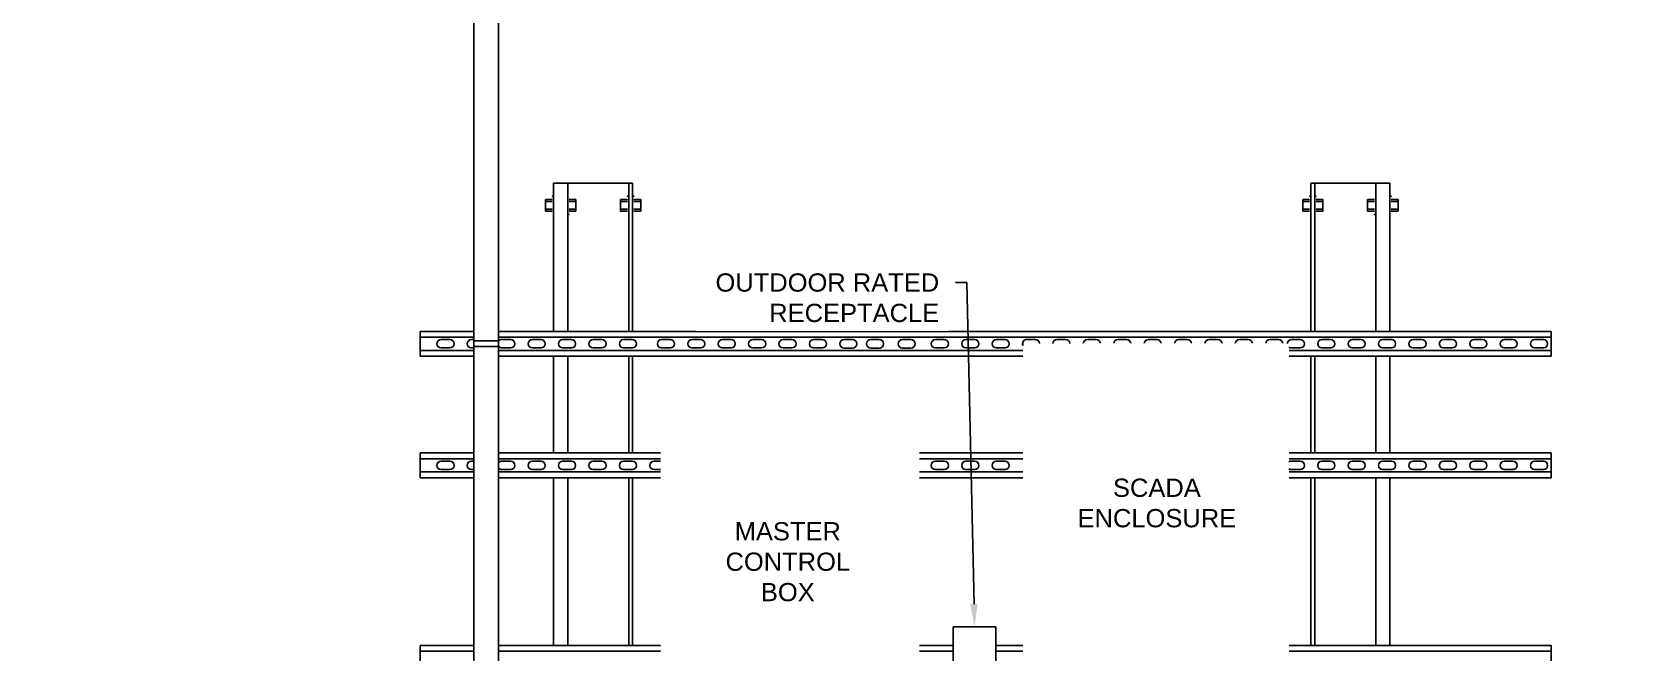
# Model space of a CAD drawing. Header units: feet. Extents: x -18 to 2540, y -48 to 1440.
# Drawn here: x 1993.51 to 2003.72, y 1383.57 to 1387.54 of the extents above; entities that cross this region are included whole.
import ezdxf
from ezdxf import colors
from ezdxf.entities.mleader import LeaderData, LeaderLine
from ezdxf.math import Vec2, Vec3

# ---------------------------------------------------------------- set-up
doc = ezdxf.new("R2010")
doc.units = ezdxf.units.FT
doc.header["$MEASUREMENT"] = 0
doc.set_wipeout_variables(frame=1)
doc.linetypes.add('HIDDEN', pattern=[0.375, 0.25, -0.125])
for name, color, linetype in [('DETL-HDLN', 9, 'HIDDEN'), ('DETL-LTLN', 5, 'Continuous'), ('DETL-MDLN', 4, 'Continuous'), ('E-DETL', 7, 'Continuous'), ('G-ANNO-TEXT', 1, 'Continuous'), ('I&C - EQUIPMENT', 4, 'Continuous')]:
    doc.layers.add(name, color=color, linetype=linetype)
doc.styles.add('NEI-A', font='arial.ttf')

# ---------------------------------------------------------------- blocks, each defined once
blk = doc.blocks.new('Equipment Callout Arrowhead .75')
at = {"color": 0}
blk.add_ellipse((-0.248, 0), major_axis=(0.743, 0), ratio=0.350959, start_param=-0.80282, end_param=3.944413, dxfattribs=at)

msp = doc.modelspace()

# ---------------------------------------------------------------- linework, layer by layer
at = {"layer": 'DETL-HDLN', "color": 8, "linetype": 'Continuous', "ltscale": 0.5}
for points in [[(1996.182647, 1385.570968), (1996.127942, 1385.570968, 1), (1996.127942, 1385.516264), (1996.182647, 1385.516264, 1)], [(1996.960663, 1385.570968), (1996.905959, 1385.570968, 1), (1996.905959, 1385.516264), (1996.960663, 1385.516264, 1)], [(1997.155167, 1385.570968), (1997.100463, 1385.570968, 1), (1997.100463, 1385.516264), (1997.155167, 1385.516264, 1)], [(1997.349671, 1385.570968), (1997.294967, 1385.570968, 1), (1997.294967, 1385.516264), (1997.349671, 1385.516264, 1)], [(1997.787506, 1385.570968), (1997.732802, 1385.570968, 1), (1997.732802, 1385.516264), (1997.787506, 1385.516264, 1)], [(1997.98201, 1385.570968), (1997.927306, 1385.570968, 1), (1997.927306, 1385.516264), (1997.98201, 1385.516264, 1)], [(1998.176514, 1385.570968), (1998.12181, 1385.570968, 1), (1998.12181, 1385.516264), (1998.176514, 1385.516264, 1)], [(1998.371018, 1385.570968), (1998.316314, 1385.570968, 1), (1998.316314, 1385.516264), (1998.371018, 1385.516264, 1)], [(1998.565522, 1385.570968), (1998.510818, 1385.570968, 1), (1998.510818, 1385.516264), (1998.565522, 1385.516264, 1)], [(1998.760027, 1385.570079), (1998.705322, 1385.570079, 1), (1998.705322, 1385.515375), (1998.760027, 1385.515375, 1)], [(1998.930733, 1385.570079), (1998.876028, 1385.570079, 1), (1998.876028, 1385.515375), (1998.930733, 1385.515375, 1)], [(1999.133218, 1385.570079), (1999.078514, 1385.570079, 1), (1999.078514, 1385.515375), (1999.133218, 1385.515375, 1)], [(1999.345189, 1385.570968), (1999.290485, 1385.570968, 1), (1999.290485, 1385.516264), (1999.345189, 1385.516264, 1)], [(1999.539693, 1385.570968), (1999.484989, 1385.570968, 1), (1999.484989, 1385.516264), (1999.539693, 1385.516264, 1)], [(1999.734197, 1385.570968), (1999.679493, 1385.570968, 1), (1999.679493, 1385.516264), (1999.734197, 1385.516264, 1)], [(2000.512214, 1385.570079), (2000.45751, 1385.570079, 1), (2000.45751, 1385.515375), (2000.512214, 1385.515375, 1)], [(2000.706718, 1385.570968), (2000.652014, 1385.570968, 1), (2000.652014, 1385.516264), (2000.706718, 1385.516264, 1)], [(2000.901222, 1385.570968), (2000.846518, 1385.570968, 1), (2000.846518, 1385.516264), (2000.901222, 1385.516264, 1)], [(2001.095726, 1385.570968), (2001.041022, 1385.570968, 1), (2001.041022, 1385.516264), (2001.095726, 1385.516264, 1)], [(2001.29023, 1385.570968), (2001.235526, 1385.570968, 1), (2001.235526, 1385.516264), (2001.29023, 1385.516264, 1)], [(2001.484734, 1385.570968), (2001.43003, 1385.570968, 1), (2001.43003, 1385.516264), (2001.484734, 1385.516264, 1)], [(2001.817397, 1385.570968), (2001.762693, 1385.570968, 1), (2001.762693, 1385.516264), (2001.817397, 1385.516264, 1)], [(2002.011901, 1385.570968), (2001.957197, 1385.570968, 1), (2001.957197, 1385.516264), (2002.011901, 1385.516264, 1)], [(2002.206405, 1385.570968), (2002.151701, 1385.570968, 1), (2002.151701, 1385.516264), (2002.206405, 1385.516264, 1)], [(2002.400909, 1385.570968), (2002.346205, 1385.570968, 1), (2002.346205, 1385.516264), (2002.400909, 1385.516264, 1)], [(2002.595414, 1385.570968), (2002.540709, 1385.570968, 1), (2002.540709, 1385.516264), (2002.595414, 1385.516264, 1)], [(2002.789918, 1385.570968), (2002.735213, 1385.570968, 1), (2002.735213, 1385.516264), (2002.789918, 1385.516264, 1)], [(2002.984422, 1385.570968), (2002.929718, 1385.570968, 1), (2002.929718, 1385.516264), (2002.984422, 1385.516264, 1)], [(2003.178926, 1385.570968), (2003.124222, 1385.570968, 1), (2003.124222, 1385.516264), (2003.178926, 1385.516264, 1)], [(1996.182647, 1384.792951), (1996.127942, 1384.792951, 1), (1996.127942, 1384.738247), (1996.182647, 1384.738247, 1)], [(1996.960663, 1384.792951), (1996.905959, 1384.792951, 1), (1996.905959, 1384.738247), (1996.960663, 1384.738247, 1)], [(1997.155167, 1384.792951), (1997.100463, 1384.792951, 1), (1997.100463, 1384.738247), (1997.155167, 1384.738247, 1)], [(1997.349671, 1384.792951), (1997.294967, 1384.792951, 1), (1997.294967, 1384.738247), (1997.349671, 1384.738247, 1)], [(1997.73868, 1384.792951), (1997.683975, 1384.792951, 1), (1997.683975, 1384.738247), (1997.73868, 1384.738247, 1)], [(1997.933184, 1384.792951), (1997.878479, 1384.792951, 1), (1997.878479, 1384.738247), (1997.933184, 1384.738247, 1)], [(1998.127688, 1384.792951), (1998.072984, 1384.792951, 1), (1998.072984, 1384.738247), (1998.127688, 1384.738247, 1)], [(1998.322192, 1384.792951), (1998.267488, 1384.792951, 1), (1998.267488, 1384.738247), (1998.322192, 1384.738247, 1)], [(1998.516696, 1384.792951), (1998.461992, 1384.792951, 1), (1998.461992, 1384.738247), (1998.516696, 1384.738247, 1)], [(1998.7112, 1384.793004), (1998.656496, 1384.793004, 1), (1998.656496, 1384.7383), (1998.7112, 1384.7383, 1)], [(1998.881906, 1384.793004), (1998.827202, 1384.793004, 1), (1998.827202, 1384.7383), (1998.881906, 1384.7383, 1)], [(1999.084391, 1384.793004), (1999.029687, 1384.793004, 1), (1999.029687, 1384.7383), (1999.084391, 1384.7383, 1)], [(1999.345189, 1384.792951), (1999.290485, 1384.792951, 1), (1999.290485, 1384.738247), (1999.345189, 1384.738247, 1)], [(1999.539693, 1384.792951), (1999.484989, 1384.792951, 1), (1999.484989, 1384.738247), (1999.539693, 1384.738247, 1)], [(1999.734197, 1384.792951), (1999.679493, 1384.792951, 1), (1999.679493, 1384.738247), (1999.734197, 1384.738247, 1)], [(2000.512214, 1384.793004), (2000.45751, 1384.793004, 1), (2000.45751, 1384.7383), (2000.512214, 1384.7383, 1)], [(2000.706718, 1384.792951), (2000.652014, 1384.792951, 1), (2000.652014, 1384.738247), (2000.706718, 1384.738247, 1)], [(2000.901222, 1384.792951), (2000.846518, 1384.792951, 1), (2000.846518, 1384.738247), (2000.901222, 1384.738247, 1)], [(2001.095726, 1384.792951), (2001.041022, 1384.792951, 1), (2001.041022, 1384.738247), (2001.095726, 1384.738247, 1)], [(2001.29023, 1384.792951), (2001.235526, 1384.792951, 1), (2001.235526, 1384.738247), (2001.29023, 1384.738247, 1)], [(2001.484734, 1384.792951), (2001.43003, 1384.792951, 1), (2001.43003, 1384.738247), (2001.484734, 1384.738247, 1)], [(2001.817397, 1384.792951), (2001.762693, 1384.792951, 1), (2001.762693, 1384.738247), (2001.817397, 1384.738247, 1)], [(2002.011901, 1384.792951), (2001.957197, 1384.792951, 1), (2001.957197, 1384.738247), (2002.011901, 1384.738247, 1)], [(2002.206405, 1384.792951), (2002.151701, 1384.792951, 1), (2002.151701, 1384.738247), (2002.206405, 1384.738247, 1)], [(2002.400909, 1384.792951), (2002.346205, 1384.792951, 1), (2002.346205, 1384.738247), (2002.400909, 1384.738247, 1)], [(2002.595414, 1384.792951), (2002.540709, 1384.792951, 1), (2002.540709, 1384.738247), (2002.595414, 1384.738247, 1)], [(2002.789918, 1384.792951), (2002.735213, 1384.792951, 1), (2002.735213, 1384.738247), (2002.789918, 1384.738247, 1)], [(2002.984422, 1384.792951), (2002.929718, 1384.792951, 1), (2002.929718, 1384.738247), (2002.984422, 1384.738247, 1)], [(2003.178926, 1384.792951), (2003.124222, 1384.792951, 1), (2003.124222, 1384.738247), (2003.178926, 1384.738247, 1)]]:
    msp.add_lwpolyline(points, format="xyb", close=True, dxfattribs=at)
for points in [[(1996.336893, 1385.570968), (1996.322447, 1385.570968, 1), (1996.322447, 1385.516264), (1996.336893, 1385.516264)], [(1996.494927, 1385.527395, 0.238360124), (1996.516951, 1385.516264), (1996.571655, 1385.516264, 1), (1996.571655, 1385.570968), (1996.516951, 1385.570968, 0.238360124), (1996.494927, 1385.559837, 0.238360124)], [(1996.711455, 1385.570968, 1), (1996.711455, 1385.516264)], [(1996.711455, 1385.516264), (1996.766159, 1385.516264, 1), (1996.766159, 1385.570968), (1996.711455, 1385.570968, 1)], [(1997.538298, 1385.570968, 1), (1997.538298, 1385.516264)], [(1997.538298, 1385.516264), (1997.593002, 1385.516264, 1), (1997.593002, 1385.570968), (1997.538298, 1385.570968, 1)], [(2000.263005, 1385.570079, 1), (2000.263005, 1385.515375)], [(2000.263005, 1385.515375), (2000.31771, 1385.515375, 1), (2000.31771, 1385.570079), (2000.263005, 1385.570079, 1)], [(1996.336893, 1384.792951), (1996.322447, 1384.792951, 1), (1996.322447, 1384.738247), (1996.336893, 1384.738247)], [(1996.494927, 1384.749379, 0.238360124), (1996.516951, 1384.738247), (1996.571655, 1384.738247, 1), (1996.571655, 1384.792951), (1996.516951, 1384.792951, 0.238360124), (1996.494927, 1384.78182, 0.238360124)], [(1996.711455, 1384.792951, 1), (1996.711455, 1384.738247)], [(1996.711455, 1384.738247), (1996.766159, 1384.738247, 1), (1996.766159, 1384.792951), (1996.711455, 1384.792951, 1)], [(1997.489471, 1384.792951, 1), (1997.489471, 1384.738247)], [(1997.489471, 1384.738247), (1997.544176, 1384.738247, 1), (1997.544176, 1384.792951), (1997.489471, 1384.792951, 1)], [(2000.263005, 1384.793004, 1), (2000.263005, 1384.7383)], [(2000.263005, 1384.7383), (2000.31771, 1384.7383, 1), (2000.31771, 1384.793004), (2000.263005, 1384.793004, 1)]]:
    msp.add_lwpolyline(points, format="xyb", dxfattribs=at)
at = {"layer": 'DETL-LTLN'}
for p, q in [((1996.336893, 1383.208769), (1996.336893, 1395.69202)), ((1996.494927, 1383.208769), (1996.494927, 1395.69202)), ((1996.336893, 1385.622633), (1995.992944, 1385.622633)), ((1995.992944, 1385.622633), (1995.992944, 1385.464599)), ((1996.336893, 1385.586164), (1995.992944, 1385.586164)), ((2003.229523, 1385.622633), (1996.494927, 1385.622633)), ((2003.229523, 1385.586164), (1996.494927, 1385.586164)), ((2003.229523, 1385.622633), (2003.229523, 1385.464599)), ((1996.336893, 1385.501068), (1995.992944, 1385.501068)), ((1996.336893, 1385.464599), (1995.992944, 1385.464599)), ((2003.229523, 1385.501068), (1996.494927, 1385.501068)), ((2003.229523, 1385.464599), (1996.494927, 1385.464599)), ((1996.336893, 1384.844617), (1995.992944, 1384.844617)), ((1995.992944, 1384.844617), (1995.992944, 1384.686582)), ((2003.229523, 1384.844617), (1996.494927, 1384.844617)), ((2003.229523, 1384.844617), (2003.229523, 1384.686582)), ((1996.336893, 1384.808147), (1995.992944, 1384.808147)), ((2003.229523, 1384.808147), (1996.494927, 1384.808147)), ((1996.336893, 1384.723052), (1995.992944, 1384.723052)), ((1996.336893, 1384.686582), (1995.992944, 1384.686582)), ((2003.229523, 1384.723052), (1996.494927, 1384.723052)), ((2003.229523, 1384.686582), (1996.494927, 1384.686582)), ((1996.336893, 1383.613093), (1995.992944, 1383.613093)), ((1995.992944, 1383.613093), (1995.992944, 1383.455058)), ((1998.779864, 1383.613093), (1996.494927, 1383.613093)), ((1998.984063, 1383.613093), (1998.85111, 1383.613093)), ((1999.402364, 1383.613093), (1999.074613, 1383.613093)), ((2003.229523, 1383.613093), (1999.677022, 1383.613093)), ((2003.229523, 1383.613093), (2003.229523, 1383.455058)), ((1996.336893, 1383.576623), (1995.992944, 1383.576623)), ((1998.783707, 1383.576623), (1996.494927, 1383.576623)), ((1998.98863, 1383.576623), (1998.854954, 1383.576623)), ((1999.402364, 1383.576623), (1999.078496, 1383.576623)), ((1999.849066, 1383.576623), (1999.677022, 1383.576623)), ((2003.229523, 1383.576623), (2001.551118, 1383.576623))]:
    msp.add_line(p, q, dxfattribs=at)
for points in [[(1996.336893, 1385.562156), (1996.494927, 1385.562156)], [(1996.494927, 1385.525552), (1996.336893, 1385.525552)]]:
    msp.add_lwpolyline(points, dxfattribs=at)
at = {"layer": 'DETL-MDLN'}
msp.add_lwpolyline([(1998.810213, 1384.272445), (1999.084464, 1384.272445), (1999.084464, 1384.718832), (1998.810213, 1384.718832)], close=True, dxfattribs=at)
at = {"layer": 'E-DETL'}
for p, q in [((1996.84664, 1386.569352), (1996.84664, 1385.622633)), ((1996.937961, 1386.569352), (1996.937961, 1385.622633)), ((1997.327482, 1385.622633), (1997.327482, 1386.569352)), ((1997.352388, 1385.622633), (1997.352388, 1386.569352)), ((2001.69192, 1385.622633), (2001.69192, 1386.569352)), ((2001.716826, 1385.622633), (2001.716826, 1386.569352)), ((2002.106347, 1386.569352), (2002.106347, 1385.622633)), ((2002.197668, 1386.569352), (2002.197668, 1385.622633)), ((1996.794753, 1386.465657), (1996.794753, 1386.39094)), ((1996.794753, 1386.465657), (1996.838338, 1386.465657)), ((1996.794753, 1386.453204), (1996.838338, 1386.453204)), ((1996.794753, 1386.403392), (1996.838338, 1386.403392)), ((1996.794753, 1386.39094), (1996.838338, 1386.39094)), ((1996.989848, 1386.465657), (1996.946263, 1386.465657)), ((1996.989848, 1386.453204), (1996.946263, 1386.453204)), ((1996.989848, 1386.403392), (1996.946263, 1386.403392)), ((1996.989848, 1386.39094), (1996.946263, 1386.39094)), ((1996.989848, 1386.39094), (1996.989848, 1386.465657)), ((1997.275596, 1386.465657), (1997.275596, 1386.39094)), ((1997.275596, 1386.465657), (1997.31918, 1386.465657)), ((1997.275596, 1386.453204), (1997.31918, 1386.453204)), ((1997.275596, 1386.403392), (1997.31918, 1386.403392)), ((1997.275596, 1386.39094), (1997.31918, 1386.39094)), ((1997.404275, 1386.465657), (1997.36069, 1386.465657)), ((1997.404275, 1386.453204), (1997.36069, 1386.453204)), ((1997.404275, 1386.403392), (1997.36069, 1386.403392)), ((1997.404275, 1386.39094), (1997.36069, 1386.39094)), ((1997.404275, 1386.465657), (1997.404275, 1386.39094)), ((2001.640033, 1386.465657), (2001.640033, 1386.39094)), ((2001.640033, 1386.465657), (2001.683618, 1386.465657)), ((2001.640033, 1386.453204), (2001.683618, 1386.453204)), ((2001.640033, 1386.403392), (2001.683618, 1386.403392)), ((2001.640033, 1386.39094), (2001.683618, 1386.39094)), ((2001.768712, 1386.465657), (2001.725127, 1386.465657)), ((2001.768712, 1386.453204), (2001.725127, 1386.453204)), ((2001.768712, 1386.403392), (2001.725127, 1386.403392)), ((2001.768712, 1386.39094), (2001.725127, 1386.39094)), ((2001.768712, 1386.465657), (2001.768712, 1386.39094)), ((2002.05446, 1386.465657), (2002.098045, 1386.465657)), ((2002.05446, 1386.39094), (2002.05446, 1386.465657)), ((2002.05446, 1386.453204), (2002.098045, 1386.453204)), ((2002.05446, 1386.403392), (2002.098045, 1386.403392)), ((2002.05446, 1386.39094), (2002.098045, 1386.39094)), ((2002.249555, 1386.465657), (2002.20597, 1386.465657)), ((2002.249555, 1386.453204), (2002.20597, 1386.453204)), ((2002.249555, 1386.403392), (2002.20597, 1386.403392)), ((2002.249555, 1386.39094), (2002.20597, 1386.39094)), ((2002.249555, 1386.465657), (2002.249555, 1386.39094)), ((1996.84664, 1385.464599), (1996.84664, 1384.844617)), ((1996.937961, 1385.464599), (1996.937961, 1384.844617)), ((1997.327482, 1384.844617), (1997.327482, 1385.464599)), ((1997.352388, 1384.844617), (1997.352388, 1385.464599)), ((2001.69192, 1384.844617), (2001.69192, 1385.464599)), ((2001.716826, 1384.844617), (2001.716826, 1385.464599)), ((2002.106347, 1385.464599), (2002.106347, 1384.844617)), ((2002.197668, 1385.464599), (2002.197668, 1384.844617)), ((1996.84664, 1384.686582), (1996.84664, 1383.613093)), ((1996.937961, 1384.686582), (1996.937961, 1383.613093)), ((1997.327482, 1383.613093), (1997.327482, 1384.686582)), ((1997.352388, 1383.613093), (1997.352388, 1384.686582)), ((2001.69192, 1383.613093), (2001.69192, 1384.686582)), ((2001.716826, 1383.613093), (2001.716826, 1384.686582)), ((2002.106347, 1384.686582), (2002.106347, 1383.613093)), ((2002.197668, 1384.686582), (2002.197668, 1383.613093))]:
    msp.add_line(p, q, dxfattribs=at)
at = {"layer": 'E-DETL', "flags": 128}
for points in [[(1996.84664, 1386.486411), (1996.838338, 1386.486411), (1996.84664, 1386.486411), (1996.84664, 1386.370185)], [(1996.84664, 1386.569352), (1997.352388, 1386.569352)], [(1996.937961, 1386.370185), (1996.946263, 1386.370185), (1996.937961, 1386.370185), (1996.937961, 1386.486411)], [(1997.327482, 1386.486411), (1997.31918, 1386.486411), (1997.327482, 1386.486411), (1997.327482, 1386.370185)], [(1997.352388, 1386.486411), (1997.36069, 1386.486411), (1997.352388, 1386.486411), (1997.352388, 1386.370185)], [(2001.69192, 1386.486411), (2001.683618, 1386.486411), (2001.69192, 1386.486411), (2001.69192, 1386.370185)], [(2002.197668, 1386.569352), (2001.69192, 1386.569352)], [(2001.716826, 1386.486411), (2001.725127, 1386.486411), (2001.716826, 1386.486411), (2001.716826, 1386.370185)], [(2002.106347, 1386.370185), (2002.098045, 1386.370185), (2002.106347, 1386.370185), (2002.106347, 1386.486411)], [(2002.197668, 1386.486411), (2002.20597, 1386.486411), (2002.197668, 1386.486411), (2002.197668, 1386.370185)]]:
    msp.add_lwpolyline(points, dxfattribs=at)
at = {"layer": 'I&C - EQUIPMENT'}
msp.add_lwpolyline([(1999.402364, 1383.732497), (1999.677022, 1383.732497), (1999.677022, 1383.344782), (1999.402364, 1383.344782)], close=True, dxfattribs=at)

# ---------------------------------------------------------------- next in the draw order: wipeouts: each hides what was drawn before it
for points in [[(1999.849066, 1385.545713), (2001.551118, 1385.545713), (2001.551118, 1383.534197), (1999.849066, 1383.534197)], [(1997.531698, 1385.008776), (1999.187459, 1385.008776), (1999.187459, 1383.353015), (1997.531698, 1383.353015)]]:
    msp.add_wipeout(points).dxf.layer = 'I&C - EQUIPMENT'

# ---------------------------------------------------------------- next in the draw order: linework, layer by layer
at = {"layer": 'DETL-HDLN', "color": 8, "linetype": 'Continuous', "ltscale": 0.5}
for points in [[(1999.955973, 1385.545713, 0.391905034), (1999.928701, 1385.570968), (1999.873997, 1385.570968, 0.544577478), (1999.849066, 1385.532366, 0.544577478)], [(2000.150477, 1385.545713, 0.391905034), (2000.123206, 1385.570968), (2000.068501, 1385.570968, 0.391905034), (2000.04123, 1385.545713, 0.391905034)], [(2001.551118, 1385.522244, 0.170104488), (2001.568189, 1385.516264), (2001.622893, 1385.516264, 1), (2001.622893, 1385.570968), (2001.568189, 1385.570968, 0.391905034), (2001.540917, 1385.545713, 0.391905034)], [(2001.551118, 1384.744228, 0.170104488), (2001.568189, 1384.738247), (2001.622893, 1384.738247, 1), (2001.622893, 1384.792951), (2001.568189, 1384.792951, 0.170104488), (2001.551118, 1384.786971, 0.170104488)]]:
    msp.add_lwpolyline(points, format="xyb", dxfattribs=at)

# ---------------------------------------------------------------- next in the draw order: texts
at = {"layer": 'G-ANNO-TEXT', "char_height": 0.11670247, "attachment_point": 1, "style": 'NEI-A'}
for s, width, insert in [('\\pxqc;SCADA\\PENCLOSURE', 1.06332615, (2000.174821, 1384.680616)), ('\\pxqc;MASTER CONTROL BOX', 0.67034238, (1998.010169, 1384.402292))]:
    msp.add_mtext_dynamic_manual_height_columns(s, width=width, gutter_width=0.045587, heights=[0], dxfattribs=dict(at, insert=insert))

# ---------------------------------------------------------------- next in the draw order: leaders
at = {"layer": 'G-ANNO-TEXT'}
ml = msp.add_multileader_mtext('Standard', dxfattribs=at)
ml.set_content('\\A1;6 MOTOR CONTROL CABLE CONDUITS (TYP.)', color=256, style='NEI-A')
ml.set_leader_properties()
ml.set_arrow_properties(name='Equipment Callout Arrowhead .75')
ml.build(insert=Vec2(0, 0))
ml.multileader.update_dxf_attribs({"dogleg_length": 0.0625, "arrow_head_size": 0.125})
ctx = ml.context
ctx.base_point, ctx.char_height, ctx.arrow_head_size, ctx.landing_gap_size, ctx.plane_origin = Vec3(2133.680839, 1383.790863), 0.1, 0.125, 0.09, Vec3(2077.345805, 1319.927864)
notes = []
notes.append((ctx, [(0, (0, 0, 0), (0, 0), (1, 0), 1, [])]))
ctx.mtext.insert, ctx.mtext.width, ctx.mtext.flow_direction = Vec3(2133.770839, 1383.855563), 2.21448175, 5
ctx.mtext.has_bg_fill, ctx.mtext.bg_color, ctx.mtext.bg_scale_factor, ctx.mtext.bg_transparency, ctx.mtext.use_window_bg_color = 1, -1027028792, 1.5, 0, 1
for ctx, leaders in notes:
    for number, flags, end, landing, length, lines in leaders:
        leader = LeaderData()
        leader.index, (leader.has_last_leader_line, leader.has_dogleg_vector, leader.attachment_direction) = number, flags
        leader.last_leader_point, leader.dogleg_vector, leader.dogleg_length = Vec3(end), Vec3(landing), length
        for number, points, colour, breaks in lines:
            line = LeaderLine()
            line.index, line.vertices, line.color, line.breaks = number, Vec3.list(points), colors.encode_raw_color(colour), breaks
            leader.lines.append(line)
        ctx.leaders.append(leader)

# ---------------------------------------------------------------- next in the draw order: leaders
ml = msp.add_multileader_mtext('Standard', dxfattribs=at)
ml.set_content('\\A1;OUTDOOR RATED RECEPTACLE', color=256, style='NEI-A')
ml.set_leader_properties()
ml.build(insert=Vec2(0, 0))
ml.multileader.update_dxf_attribs({"dogleg_length": 0.0625, "arrow_head_size": 0.145878})
ctx = ml.context
ctx.base_point, ctx.char_height, ctx.arrow_head_size, ctx.landing_gap_size, ctx.plane_origin = Vec3(1997.794148, 1385.933987), 0.11670247, 0.145878, 0.105032, Vec3(1959.84558, 1334.419063)
ctx.text_align_type = 2
notes = []
notes.append((ctx, [(0, (1, 1, 0), (1999.491671, 1385.933987), (-1, 0), 0.072939, [(1, [(1999.539693, 1383.732497)], 0, [])])]))
ctx.mtext.insert, ctx.mtext.width, ctx.mtext.defined_height, ctx.mtext.alignment, ctx.mtext.flow_direction = Vec3(1999.3137, 1385.993334), 1.49572208, 0.280561, 3, 5
ctx.mtext.has_bg_fill, ctx.mtext.bg_color, ctx.mtext.bg_scale_factor, ctx.mtext.bg_transparency, ctx.mtext.use_window_bg_color = 1, -1027028792, 1.5, 0, 1
for ctx, leaders in notes:
    for number, flags, end, landing, length, lines in leaders:
        leader = LeaderData()
        leader.index, (leader.has_last_leader_line, leader.has_dogleg_vector, leader.attachment_direction) = number, flags
        leader.last_leader_point, leader.dogleg_vector, leader.dogleg_length = Vec3(end), Vec3(landing), length
        for number, points, colour, breaks in lines:
            line = LeaderLine()
            line.index, line.vertices, line.color, line.breaks = number, Vec3.list(points), colors.encode_raw_color(colour), breaks
            leader.lines.append(line)
        ctx.leaders.append(leader)

doc.saveas('drawing.dxf')
